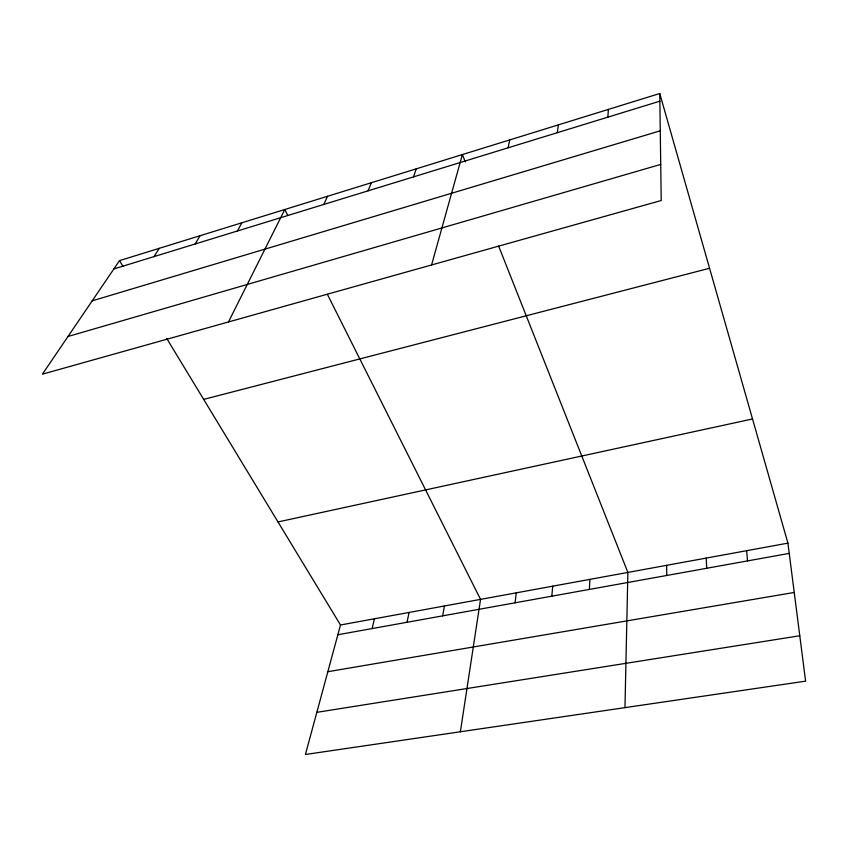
<?xml version="1.0" encoding="UTF-8"?>
<svg xmlns="http://www.w3.org/2000/svg" width="848" height="848" viewBox="0 0 848 848"><rect width="100%" height="100%" fill="white"/><g stroke="black" fill="none" stroke-linecap="round" stroke-linejoin="round"><path stroke-width="1.27" d="M624.976 707.635L627.88 572.432L498.624 246.058M589.349 589.424L589.911 579.375M607.857 117.162L608.376 109.403M551.825 596.186L552.716 586.18M515.054 602.811L516.262 592.847M557.274 132.701L558.397 124.857M460.379 731.771L480.54 599.377L327.402 294.373M442.656 615.86L444.469 605.981M508.058 147.828L509.754 139.909M407.019 622.284L409.118 612.447M372.092 628.58L374.466 618.786M166.685 338.405L340.493 624.997L305.418 754.487L805.6 681.156L787.919 543.144L659.755 93.513L119.504 260.633L42.4 374.18L661.207 200.52L659.755 93.513M431.579 264.958L462.383 154.559L465.308 161.936M413.517 176.872L416.251 168.837M368.096 190.832L371.307 182.733M323.83 204.432L327.498 196.291M228.483 321.954L284.79 209.498L287.726 215.339M237.366 231.006L241.892 222.77M195.146 243.97L200.075 235.702M153.986 256.626L159.286 248.326M113.855 268.954L659.861 101.177M92.199 300.839L660.263 130.804M67.988 336.497L660.719 164.417M203.668 399.397L709.564 268.265M277.985 521.944L752.526 418.965M340.493 624.997L787.919 543.144M337.854 634.749L789.234 553.394M327.847 671.701L794.237 592.455M316.834 712.331L799.781 635.767M119.504 260.633L122.886 266.198M746.632 550.702L747.533 560.91M706.204 558.101L706.723 568.266M666.634 565.34L666.772 575.474"/></g></svg>
